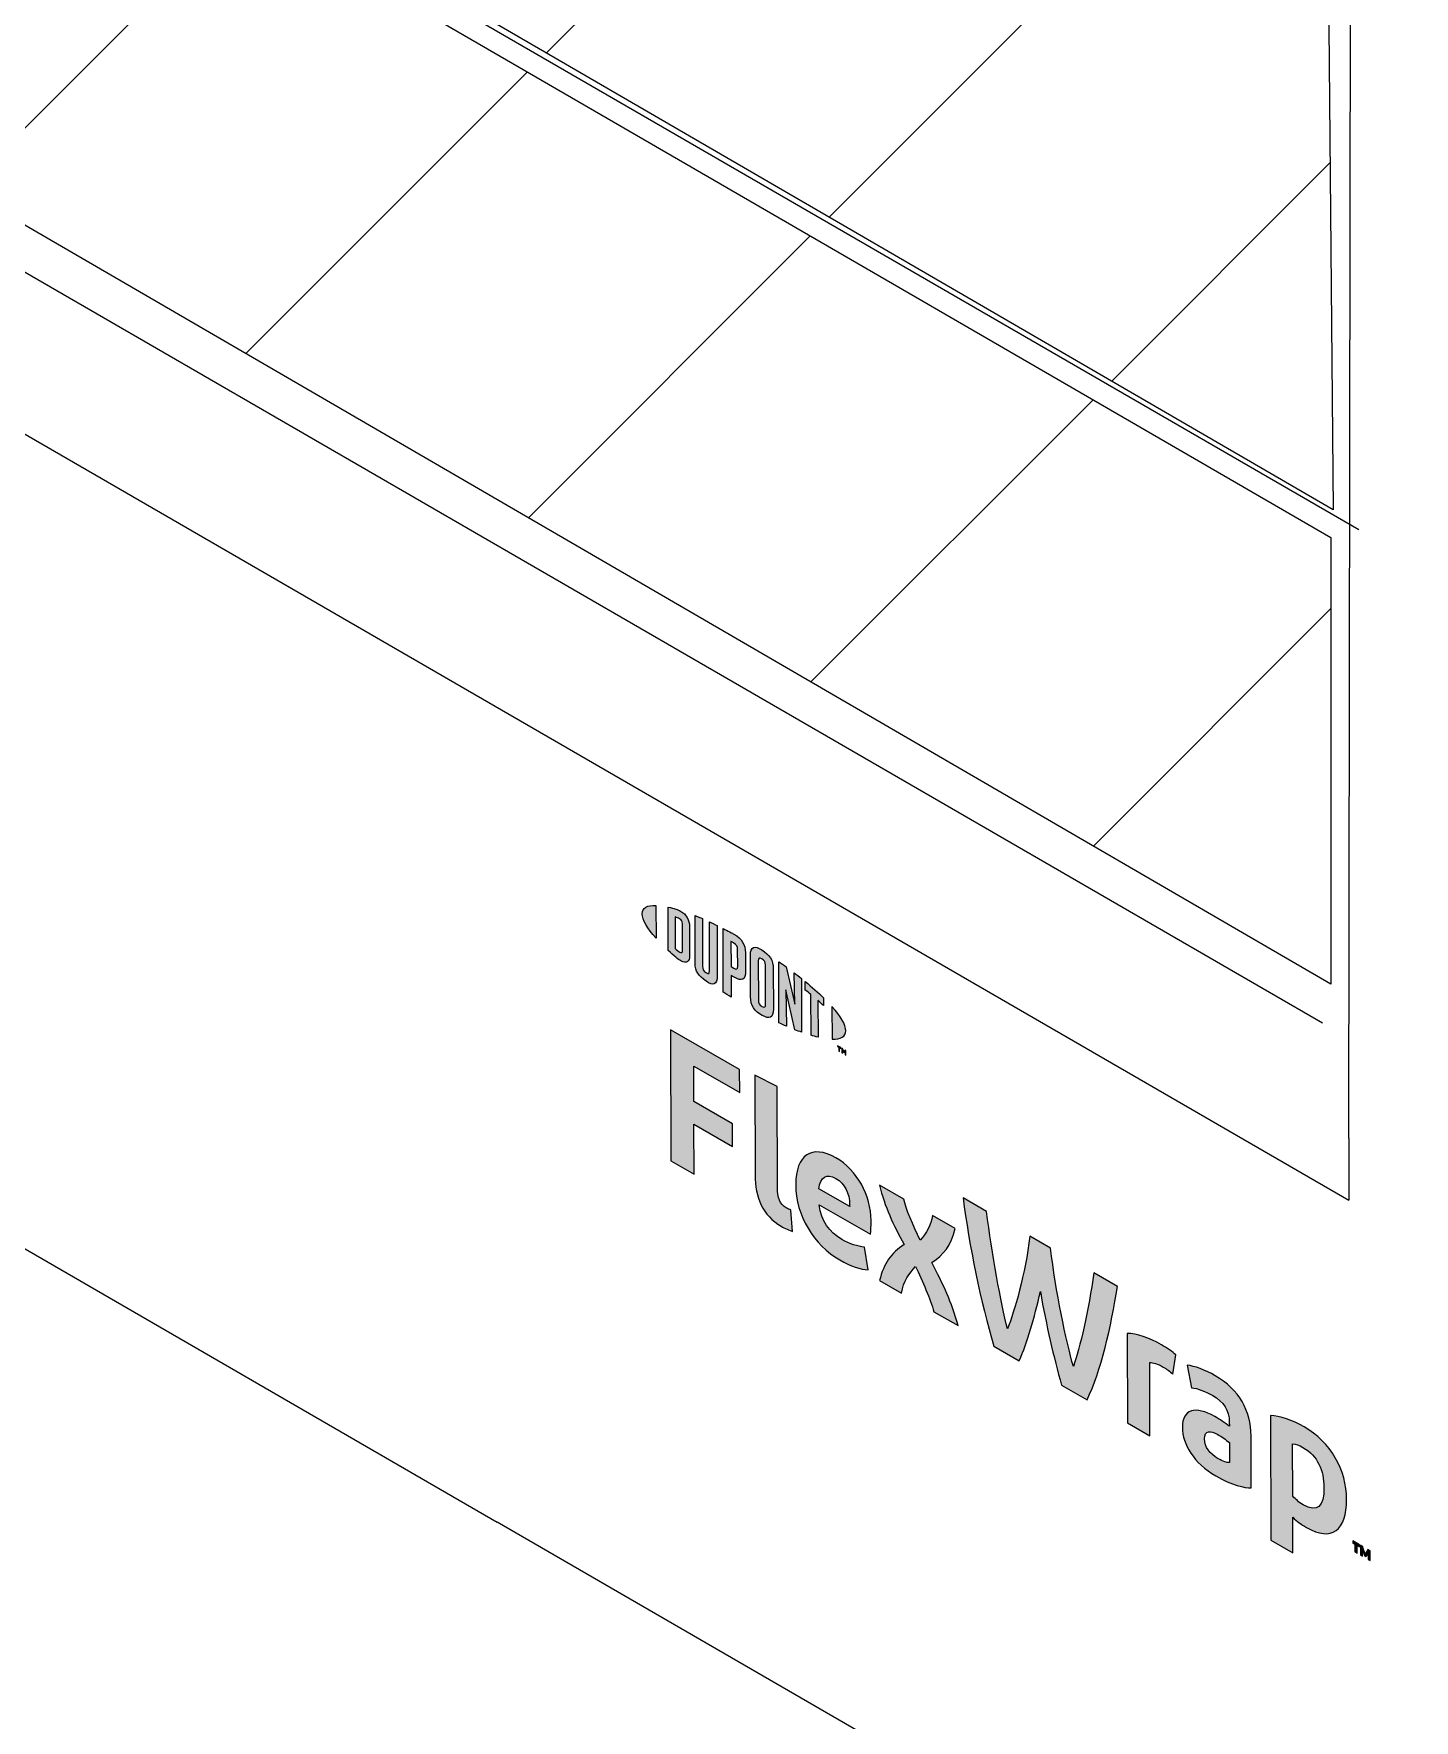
# Model space of a CAD drawing. Extents: x -1392 to 5791, y -3809 to 1722.
# Drawn here: x -784.1 to -740.4, y 1145.1 to 1198.5 of the extents above; entities that cross this region are included whole.
import ezdxf

# ---------------------------------------------------------------- set-up
doc = ezdxf.new("R2010")
doc.units = 0
doc.header["$MEASUREMENT"] = 0
for name, color, linetype, lineweight in [('G-ANNO-TTLB', 7, 'Continuous', 0), ('Layer 12', 7, 'Continuous', 0), ('TYVEK', 7, 'Continuous', 0)]:
    doc.layers.add(name, color=color, linetype=linetype, lineweight=lineweight)
pattern_1 = [(45, (0, 0), (-7.07107, 7.07107), [])]

# ---------------------------------------------------------------- blocks, each defined once
blk = doc.blocks.new('Block_431')
at = {"layer": 'TYVEK', "true_color": 0x003b71, "transparency": 33554687}
h = blk.add_hatch(color=156, dxfattribs=at)
h.dxf.hatch_style = 2
edge = h.paths.add_edge_path()
edge.add_spline(control_points=[(-763.935, 1162.815), (-763.935, 1162.815), (-763.945, 1166.956), (-763.945, 1166.956), (-763.945, 1166.956), (-761.759, 1165.701), (-761.759, 1165.701), (-761.759, 1165.701), (-761.758, 1164.98), (-761.758, 1164.98), (-761.758, 1164.98), (-763.209, 1165.813), (-763.209, 1165.813), (-763.209, 1165.813), (-763.207, 1164.689), (-763.207, 1164.689), (-763.207, 1164.689), (-761.986, 1163.988), (-761.986, 1163.988), (-761.986, 1163.988), (-761.984, 1163.267), (-761.984, 1163.267), (-761.984, 1163.267), (-763.205, 1163.968), (-763.205, 1163.968), (-763.205, 1163.968), (-763.201, 1162.394), (-763.201, 1162.394), (-763.201, 1162.394), (-763.935, 1162.815), (-763.935, 1162.815)], knot_values=[0, 0, 0, 0, 1, 1, 1, 2, 2, 2, 3, 3, 3, 4, 4, 4, 5, 5, 5, 6, 6, 6, 7, 7, 7, 8, 8, 8, 9, 9, 9, 10, 10, 10, 10], degree=3, periodic=0)
h = blk.add_hatch(color=156, dxfattribs=at)
h.dxf.hatch_style = 2
edge = h.paths.add_edge_path()
edge.add_spline(control_points=[(-760.562, 1161.972), (-760.561, 1161.652), (-760.489, 1161.439), (-760.284, 1161.322), (-760.232, 1161.292), (-760.181, 1161.269), (-760.135, 1161.254), (-760.135, 1161.254), (-760.082, 1160.58), (-760.082, 1160.58), (-760.179, 1160.612), (-760.338, 1160.68), (-760.441, 1160.739), (-761.031, 1161.077), (-761.268, 1161.656), (-761.27, 1162.366), (-761.27, 1162.366), (-761.277, 1165.525), (-761.277, 1165.525), (-761.277, 1165.525), (-760.57, 1165.166), (-760.57, 1165.166), (-760.57, 1165.166), (-760.562, 1161.972), (-760.562, 1161.972)], knot_values=[0, 0, 0, 0, 1, 1, 1, 2, 2, 2, 3, 3, 3, 4, 4, 4, 5, 5, 5, 6, 6, 6, 7, 7, 7, 8, 8, 8, 8], degree=3, periodic=0)
h = blk.add_hatch(color=156, dxfattribs=at)
h.dxf.hatch_style = 2
edge = h.paths.add_edge_path()
edge.add_spline(control_points=[(-759.25, 1161.922), (-759.25, 1161.922), (-758.275, 1161.362), (-758.275, 1161.362), (-758.275, 1161.362), (-758.276, 1161.433), (-758.276, 1161.433), (-758.276, 1161.764), (-758.431, 1162.095), (-758.713, 1162.257), (-759.011, 1162.428), (-759.205, 1162.297), (-759.25, 1161.922)], knot_values=[0, 0, 0, 0, 1, 1, 1, 2, 2, 2, 3, 3, 3, 4, 4, 4, 4], degree=3, periodic=0)
edge = h.paths.add_edge_path()
edge.add_spline(control_points=[(-757.692, 1159.361), (-757.917, 1159.372), (-758.25, 1159.481), (-758.589, 1159.675), (-759.415, 1160.15), (-759.981, 1161.077), (-759.983, 1162.059), (-759.985, 1162.999), (-759.469, 1163.341), (-758.715, 1162.908), (-758.043, 1162.522), (-757.6, 1161.719), (-757.598, 1160.926), (-757.598, 1160.748), (-757.608, 1160.601), (-757.618, 1160.488), (-757.618, 1160.488), (-759.239, 1161.419), (-759.239, 1161.419), (-759.171, 1160.907), (-758.929, 1160.556), (-758.519, 1160.32), (-758.267, 1160.176), (-758.026, 1160.103), (-757.806, 1160.082), (-757.806, 1160.082), (-757.692, 1159.361), (-757.692, 1159.361)], knot_values=[0, 0, 0, 0, 1, 1, 1, 2, 2, 2, 3, 3, 3, 4, 4, 4, 5, 5, 5, 6, 6, 6, 7, 7, 7, 8, 8, 8, 9, 9, 9, 9], degree=3, periodic=0)
h = blk.add_hatch(color=156, dxfattribs=at)
h.dxf.hatch_style = 2
edge = h.paths.add_edge_path()
edge.add_spline(control_points=[(-756.551, 1160.16), (-756.896, 1160.795), (-757.169, 1161.359), (-757.329, 1162.042), (-757.329, 1162.042), (-756.565, 1161.603), (-756.565, 1161.603), (-756.498, 1161.298), (-756.271, 1160.767), (-756.044, 1160.3), (-755.855, 1160.516), (-755.692, 1160.771), (-755.657, 1161.082), (-755.657, 1161.082), (-754.939, 1160.669), (-754.939, 1160.669), (-755.071, 1160.131), (-755.295, 1159.828), (-755.679, 1159.594), (-755.308, 1158.903), (-755.056, 1158.344), (-754.844, 1157.596), (-754.844, 1157.596), (-755.609, 1158.035), (-755.609, 1158.035), (-755.717, 1158.428), (-755.975, 1159.019), (-756.191, 1159.468), (-756.385, 1159.255), (-756.569, 1159.006), (-756.64, 1158.627), (-756.64, 1158.627), (-757.327, 1159.022), (-757.327, 1159.022), (-757.2, 1159.563), (-756.96, 1159.898), (-756.551, 1160.16)], knot_values=[0, 0, 0, 0, 1, 1, 1, 2, 2, 2, 3, 3, 3, 4, 4, 4, 5, 5, 5, 6, 6, 6, 7, 7, 7, 8, 8, 8, 9, 9, 9, 10, 10, 10, 11, 11, 11, 12, 12, 12, 12], degree=3, periodic=0)
h = blk.add_hatch(color=156, dxfattribs=at)
h.dxf.hatch_style = 2
edge = h.paths.add_edge_path()
edge.add_spline(control_points=[(-750.55, 1159.266), (-750.55, 1159.266), (-749.801, 1158.836), (-749.801, 1158.836), (-749.993, 1157.57), (-750.327, 1156.137), (-750.76, 1155.252), (-750.76, 1155.252), (-751.566, 1155.714), (-751.566, 1155.714), (-751.819, 1156.598), (-752.047, 1157.597), (-752.239, 1158.676), (-752.432, 1157.818), (-752.65, 1157.075), (-752.905, 1156.483), (-752.905, 1156.483), (-753.71, 1156.945), (-753.71, 1156.945), (-754.124, 1158.317), (-754.492, 1160.153), (-754.685, 1161.64), (-754.685, 1161.64), (-753.941, 1161.213), (-753.941, 1161.213), (-753.779, 1159.874), (-753.488, 1158.307), (-753.276, 1157.494), (-753.057, 1158.059), (-752.717, 1159.222), (-752.571, 1160.427), (-752.571, 1160.427), (-751.915, 1160.05), (-751.915, 1160.05), (-751.758, 1158.672), (-751.421, 1157.12), (-751.193, 1156.298), (-750.99, 1156.872), (-750.701, 1158.106), (-750.55, 1159.266)], knot_values=[0, 0, 0, 0, 1, 1, 1, 2, 2, 2, 3, 3, 3, 4, 4, 4, 5, 5, 5, 6, 6, 6, 7, 7, 7, 8, 8, 8, 9, 9, 9, 10, 10, 10, 11, 11, 11, 12, 12, 12, 13, 13, 13, 13], degree=3, periodic=0)
h = blk.add_hatch(color=156, dxfattribs=at)
h.dxf.hatch_style = 2
edge = h.paths.add_edge_path()
edge.add_spline(control_points=[(-748.408, 1156.991), (-748.223, 1156.885), (-748.049, 1156.761), (-747.946, 1156.673), (-747.946, 1156.673), (-748.047, 1156.063), (-748.047, 1156.063), (-748.135, 1156.149), (-748.242, 1156.222), (-748.35, 1156.284), (-748.54, 1156.393), (-748.668, 1156.425), (-748.776, 1156.428), (-748.776, 1156.428), (-748.77, 1154.109), (-748.77, 1154.109), (-748.77, 1154.109), (-749.478, 1154.516), (-749.478, 1154.516), (-749.478, 1154.516), (-749.485, 1157.349), (-749.485, 1157.349), (-749.208, 1157.35), (-748.777, 1157.203), (-748.408, 1156.991)], knot_values=[0, 0, 0, 0, 1, 1, 1, 2, 2, 2, 3, 3, 3, 4, 4, 4, 5, 5, 5, 6, 6, 6, 7, 7, 7, 8, 8, 8, 8], degree=3, periodic=0)
h = blk.add_hatch(color=156, dxfattribs=at)
h.dxf.hatch_style = 2
edge = h.paths.add_edge_path()
edge.add_spline(control_points=[(-746.252, 1153.261), (-746.252, 1153.261), (-746.254, 1153.893), (-746.254, 1153.893), (-746.372, 1153.991), (-746.495, 1154.079), (-746.618, 1154.15), (-746.854, 1154.285), (-747.039, 1154.285), (-747.038, 1154.007), (-747.037, 1153.758), (-746.883, 1153.54), (-746.611, 1153.384), (-746.457, 1153.295), (-746.329, 1153.257), (-746.252, 1153.261)], knot_values=[0, 0, 0, 0, 1, 1, 1, 2, 2, 2, 3, 3, 3, 4, 4, 4, 5, 5, 5, 5], degree=3, periodic=0)
edge = h.paths.add_edge_path()
edge.add_spline(control_points=[(-746.682, 1152.839), (-747.385, 1153.243), (-747.74, 1153.842), (-747.741, 1154.375), (-747.742, 1154.961), (-747.328, 1155.065), (-746.712, 1154.718), (-746.568, 1154.635), (-746.384, 1154.505), (-746.255, 1154.408), (-746.255, 1154.408), (-746.256, 1154.55), (-746.256, 1154.55), (-746.256, 1154.911), (-746.436, 1155.185), (-746.78, 1155.383), (-747.006, 1155.512), (-747.247, 1155.609), (-747.457, 1155.63), (-747.457, 1155.63), (-747.587, 1156.342), (-747.587, 1156.342), (-747.366, 1156.322), (-747.013, 1156.19), (-746.7, 1156.01), (-745.946, 1155.577), (-745.57, 1154.901), (-745.568, 1154.102), (-745.568, 1154.102), (-745.564, 1152.458), (-745.564, 1152.458), (-745.774, 1152.454), (-746.169, 1152.545), (-746.682, 1152.839)], knot_values=[0, 0, 0, 0, 1, 1, 1, 2, 2, 2, 3, 3, 3, 4, 4, 4, 5, 5, 5, 6, 6, 6, 7, 7, 7, 8, 8, 8, 9, 9, 9, 10, 10, 10, 11, 11, 11, 11], degree=3, periodic=0)
h = blk.add_hatch(color=156, dxfattribs=at)
h.dxf.hatch_style = 2
edge = h.paths.add_edge_path()
edge.add_spline(control_points=[(-743.918, 1151.926), (-743.467, 1151.667), (-743.257, 1151.866), (-743.259, 1152.475), (-743.26, 1153.007), (-743.456, 1153.474), (-743.923, 1153.742), (-744.051, 1153.816), (-744.143, 1153.839), (-744.251, 1153.854), (-744.251, 1153.854), (-744.247, 1152.198), (-744.247, 1152.198), (-744.149, 1152.094), (-744.067, 1152.012), (-743.918, 1151.926)], knot_values=[0, 0, 0, 0, 1, 1, 1, 2, 2, 2, 3, 3, 3, 4, 4, 4, 5, 5, 5, 5], degree=3, periodic=0)
edge = h.paths.add_edge_path()
edge.add_spline(control_points=[(-743.814, 1151.205), (-743.994, 1151.308), (-744.117, 1151.402), (-744.245, 1151.529), (-744.245, 1151.529), (-744.242, 1150.405), (-744.242, 1150.405), (-744.242, 1150.405), (-744.945, 1150.809), (-744.945, 1150.809), (-744.945, 1150.809), (-744.955, 1154.754), (-744.955, 1154.754), (-744.663, 1154.74), (-744.253, 1154.605), (-743.888, 1154.396), (-743.047, 1153.913), (-742.543, 1153.033), (-742.541, 1152.086), (-742.538, 1151.116), (-743.014, 1150.745), (-743.814, 1151.205)], knot_values=[0, 0, 0, 0, 1, 1, 1, 2, 2, 2, 3, 3, 3, 4, 4, 4, 5, 5, 5, 6, 6, 6, 7, 7, 7, 7], degree=3, periodic=0)
h = blk.add_hatch(color=156, dxfattribs=at)
h.dxf.hatch_style = 2
edge = h.paths.add_edge_path()
edge.add_spline(control_points=[(-742.032, 1150.6), (-742.006, 1150.512), (-741.981, 1150.446), (-741.95, 1150.375), (-741.92, 1150.411), (-741.899, 1150.451), (-741.874, 1150.509), (-741.874, 1150.509), (-741.8, 1150.466), (-741.8, 1150.466), (-741.8, 1150.466), (-741.799, 1150.16), (-741.799, 1150.16), (-741.799, 1150.16), (-741.863, 1150.197), (-741.863, 1150.197), (-741.863, 1150.197), (-741.864, 1150.338), (-741.864, 1150.338), (-741.864, 1150.338), (-741.861, 1150.384), (-741.861, 1150.384), (-741.881, 1150.35), (-741.906, 1150.316), (-741.927, 1150.29), (-741.927, 1150.29), (-741.976, 1150.318), (-741.976, 1150.318), (-741.999, 1150.37), (-742.023, 1150.434), (-742.045, 1150.493), (-742.045, 1150.493), (-742.042, 1150.44), (-742.042, 1150.44), (-742.042, 1150.44), (-742.041, 1150.299), (-742.041, 1150.299), (-742.041, 1150.299), (-742.106, 1150.336), (-742.106, 1150.336), (-742.106, 1150.336), (-742.106, 1150.642), (-742.106, 1150.642), (-742.106, 1150.642), (-742.032, 1150.6), (-742.032, 1150.6)], knot_values=[0, 0, 0, 0, 1, 1, 1, 2, 2, 2, 3, 3, 3, 4, 4, 4, 5, 5, 5, 6, 6, 6, 7, 7, 7, 8, 8, 8, 9, 9, 9, 10, 10, 10, 11, 11, 11, 12, 12, 12, 13, 13, 13, 14, 14, 14, 15, 15, 15, 15], degree=3, periodic=0)
edge = h.paths.add_edge_path()
edge.add_spline(control_points=[(-742.278, 1150.673), (-742.278, 1150.673), (-742.35, 1150.714), (-742.35, 1150.714), (-742.35, 1150.714), (-742.35, 1150.782), (-742.35, 1150.782), (-742.35, 1150.782), (-742.136, 1150.659), (-742.136, 1150.659), (-742.136, 1150.659), (-742.135, 1150.591), (-742.135, 1150.591), (-742.135, 1150.591), (-742.207, 1150.632), (-742.207, 1150.632), (-742.207, 1150.632), (-742.206, 1150.394), (-742.206, 1150.394), (-742.206, 1150.394), (-742.278, 1150.435), (-742.278, 1150.435), (-742.278, 1150.435), (-742.278, 1150.673), (-742.278, 1150.673)], knot_values=[0, 0, 0, 0, 1, 1, 1, 2, 2, 2, 3, 3, 3, 4, 4, 4, 5, 5, 5, 6, 6, 6, 7, 7, 7, 8, 8, 8, 8], degree=3, periodic=0)
at = {"layer": 'TYVEK'}
for points, knots in [([(-763.935, 1162.815), (-763.935, 1162.815), (-763.945, 1166.956), (-763.945, 1166.956), (-763.945, 1166.956), (-761.759, 1165.701), (-761.759, 1165.701), (-761.759, 1165.701), (-761.758, 1164.98), (-761.758, 1164.98), (-761.758, 1164.98), (-763.209, 1165.813), (-763.209, 1165.813), (-763.209, 1165.813), (-763.207, 1164.689), (-763.207, 1164.689), (-763.207, 1164.689), (-761.986, 1163.988), (-761.986, 1163.988), (-761.986, 1163.988), (-761.984, 1163.267), (-761.984, 1163.267), (-761.984, 1163.267), (-763.205, 1163.968), (-763.205, 1163.968), (-763.205, 1163.968), (-763.201, 1162.394), (-763.201, 1162.394), (-763.201, 1162.394), (-763.935, 1162.815), (-763.935, 1162.815)], [0, 0, 0, 0, 1, 1, 1, 2, 2, 2, 3, 3, 3, 4, 4, 4, 5, 5, 5, 6, 6, 6, 7, 7, 7, 8, 8, 8, 9, 9, 9, 10, 10, 10, 10]), ([(-760.562, 1161.972), (-760.561, 1161.652), (-760.489, 1161.439), (-760.284, 1161.322), (-760.232, 1161.292), (-760.181, 1161.269), (-760.135, 1161.254), (-760.135, 1161.254), (-760.082, 1160.58), (-760.082, 1160.58), (-760.179, 1160.612), (-760.338, 1160.68), (-760.441, 1160.739), (-761.031, 1161.077), (-761.268, 1161.656), (-761.27, 1162.366), (-761.27, 1162.366), (-761.277, 1165.525), (-761.277, 1165.525), (-761.277, 1165.525), (-760.57, 1165.166), (-760.57, 1165.166), (-760.57, 1165.166), (-760.562, 1161.972), (-760.562, 1161.972)], [0, 0, 0, 0, 1, 1, 1, 2, 2, 2, 3, 3, 3, 4, 4, 4, 5, 5, 5, 6, 6, 6, 7, 7, 7, 8, 8, 8, 8]), ([(-757.692, 1159.361), (-757.917, 1159.372), (-758.25, 1159.481), (-758.589, 1159.675), (-759.415, 1160.15), (-759.981, 1161.077), (-759.983, 1162.059), (-759.985, 1162.999), (-759.469, 1163.341), (-758.715, 1162.908), (-758.043, 1162.522), (-757.6, 1161.719), (-757.598, 1160.926), (-757.598, 1160.748), (-757.608, 1160.601), (-757.618, 1160.488), (-757.618, 1160.488), (-759.239, 1161.419), (-759.239, 1161.419), (-759.171, 1160.907), (-758.929, 1160.556), (-758.519, 1160.32), (-758.267, 1160.176), (-758.026, 1160.103), (-757.806, 1160.082), (-757.806, 1160.082), (-757.692, 1159.361), (-757.692, 1159.361)], [0, 0, 0, 0, 1, 1, 1, 2, 2, 2, 3, 3, 3, 4, 4, 4, 5, 5, 5, 6, 6, 6, 7, 7, 7, 8, 8, 8, 9, 9, 9, 9]), ([(-759.25, 1161.922), (-759.25, 1161.922), (-758.275, 1161.362), (-758.275, 1161.362), (-758.275, 1161.362), (-758.276, 1161.433), (-758.276, 1161.433), (-758.276, 1161.764), (-758.431, 1162.095), (-758.713, 1162.257), (-759.011, 1162.428), (-759.205, 1162.297), (-759.25, 1161.922)], [0, 0, 0, 0, 1, 1, 1, 2, 2, 2, 3, 3, 3, 4, 4, 4, 4]), ([(-756.551, 1160.16), (-756.896, 1160.795), (-757.169, 1161.359), (-757.329, 1162.042), (-757.329, 1162.042), (-756.565, 1161.603), (-756.565, 1161.603), (-756.498, 1161.298), (-756.271, 1160.767), (-756.044, 1160.3), (-755.855, 1160.516), (-755.692, 1160.771), (-755.657, 1161.082), (-755.657, 1161.082), (-754.939, 1160.669), (-754.939, 1160.669), (-755.071, 1160.131), (-755.295, 1159.828), (-755.679, 1159.594), (-755.308, 1158.903), (-755.056, 1158.344), (-754.844, 1157.596), (-754.844, 1157.596), (-755.609, 1158.035), (-755.609, 1158.035), (-755.717, 1158.428), (-755.975, 1159.019), (-756.191, 1159.468), (-756.385, 1159.255), (-756.569, 1159.006), (-756.64, 1158.627), (-756.64, 1158.627), (-757.327, 1159.022), (-757.327, 1159.022), (-757.2, 1159.563), (-756.96, 1159.898), (-756.551, 1160.16)], [0, 0, 0, 0, 1, 1, 1, 2, 2, 2, 3, 3, 3, 4, 4, 4, 5, 5, 5, 6, 6, 6, 7, 7, 7, 8, 8, 8, 9, 9, 9, 10, 10, 10, 11, 11, 11, 12, 12, 12, 12]), ([(-750.55, 1159.266), (-750.55, 1159.266), (-749.801, 1158.836), (-749.801, 1158.836), (-749.993, 1157.57), (-750.327, 1156.137), (-750.76, 1155.252), (-750.76, 1155.252), (-751.566, 1155.714), (-751.566, 1155.714), (-751.819, 1156.598), (-752.047, 1157.597), (-752.239, 1158.676), (-752.432, 1157.818), (-752.65, 1157.075), (-752.905, 1156.483), (-752.905, 1156.483), (-753.71, 1156.945), (-753.71, 1156.945), (-754.124, 1158.317), (-754.492, 1160.153), (-754.685, 1161.64), (-754.685, 1161.64), (-753.941, 1161.213), (-753.941, 1161.213), (-753.779, 1159.874), (-753.488, 1158.307), (-753.276, 1157.494), (-753.057, 1158.059), (-752.717, 1159.222), (-752.571, 1160.427), (-752.571, 1160.427), (-751.915, 1160.05), (-751.915, 1160.05), (-751.758, 1158.672), (-751.421, 1157.12), (-751.193, 1156.298), (-750.99, 1156.872), (-750.701, 1158.106), (-750.55, 1159.266)], [0, 0, 0, 0, 1, 1, 1, 2, 2, 2, 3, 3, 3, 4, 4, 4, 5, 5, 5, 6, 6, 6, 7, 7, 7, 8, 8, 8, 9, 9, 9, 10, 10, 10, 11, 11, 11, 12, 12, 12, 13, 13, 13, 13]), ([(-748.408, 1156.991), (-748.223, 1156.885), (-748.049, 1156.761), (-747.946, 1156.673), (-747.946, 1156.673), (-748.047, 1156.063), (-748.047, 1156.063), (-748.135, 1156.149), (-748.242, 1156.222), (-748.35, 1156.284), (-748.54, 1156.393), (-748.668, 1156.425), (-748.776, 1156.428), (-748.776, 1156.428), (-748.77, 1154.109), (-748.77, 1154.109), (-748.77, 1154.109), (-749.478, 1154.516), (-749.478, 1154.516), (-749.478, 1154.516), (-749.485, 1157.349), (-749.485, 1157.349), (-749.208, 1157.35), (-748.777, 1157.203), (-748.408, 1156.991)], [0, 0, 0, 0, 1, 1, 1, 2, 2, 2, 3, 3, 3, 4, 4, 4, 5, 5, 5, 6, 6, 6, 7, 7, 7, 8, 8, 8, 8]), ([(-746.682, 1152.839), (-747.385, 1153.243), (-747.74, 1153.842), (-747.741, 1154.375), (-747.742, 1154.961), (-747.328, 1155.065), (-746.712, 1154.718), (-746.568, 1154.635), (-746.384, 1154.505), (-746.255, 1154.408), (-746.255, 1154.408), (-746.256, 1154.55), (-746.256, 1154.55), (-746.256, 1154.911), (-746.436, 1155.185), (-746.78, 1155.383), (-747.006, 1155.512), (-747.247, 1155.609), (-747.457, 1155.63), (-747.457, 1155.63), (-747.587, 1156.342), (-747.587, 1156.342), (-747.366, 1156.322), (-747.013, 1156.19), (-746.7, 1156.01), (-745.946, 1155.577), (-745.57, 1154.901), (-745.568, 1154.102), (-745.568, 1154.102), (-745.564, 1152.458), (-745.564, 1152.458), (-745.774, 1152.454), (-746.169, 1152.545), (-746.682, 1152.839)], [0, 0, 0, 0, 1, 1, 1, 2, 2, 2, 3, 3, 3, 4, 4, 4, 5, 5, 5, 6, 6, 6, 7, 7, 7, 8, 8, 8, 9, 9, 9, 10, 10, 10, 11, 11, 11, 11]), ([(-746.252, 1153.261), (-746.252, 1153.261), (-746.254, 1153.893), (-746.254, 1153.893), (-746.372, 1153.991), (-746.495, 1154.079), (-746.618, 1154.15), (-746.854, 1154.285), (-747.039, 1154.285), (-747.038, 1154.007), (-747.037, 1153.758), (-746.883, 1153.54), (-746.611, 1153.384), (-746.457, 1153.295), (-746.329, 1153.257), (-746.252, 1153.261)], [0, 0, 0, 0, 1, 1, 1, 2, 2, 2, 3, 3, 3, 4, 4, 4, 5, 5, 5, 5]), ([(-743.814, 1151.205), (-743.994, 1151.308), (-744.117, 1151.402), (-744.245, 1151.529), (-744.245, 1151.529), (-744.242, 1150.405), (-744.242, 1150.405), (-744.242, 1150.405), (-744.945, 1150.809), (-744.945, 1150.809), (-744.945, 1150.809), (-744.955, 1154.754), (-744.955, 1154.754), (-744.663, 1154.74), (-744.253, 1154.605), (-743.888, 1154.396), (-743.047, 1153.913), (-742.543, 1153.033), (-742.541, 1152.086), (-742.538, 1151.116), (-743.014, 1150.745), (-743.814, 1151.205)], [0, 0, 0, 0, 1, 1, 1, 2, 2, 2, 3, 3, 3, 4, 4, 4, 5, 5, 5, 6, 6, 6, 7, 7, 7, 7]), ([(-743.918, 1151.926), (-743.467, 1151.667), (-743.257, 1151.866), (-743.259, 1152.475), (-743.26, 1153.007), (-743.456, 1153.474), (-743.923, 1153.742), (-744.051, 1153.816), (-744.143, 1153.839), (-744.251, 1153.854), (-744.251, 1153.854), (-744.247, 1152.198), (-744.247, 1152.198), (-744.149, 1152.094), (-744.067, 1152.012), (-743.918, 1151.926)], [0, 0, 0, 0, 1, 1, 1, 2, 2, 2, 3, 3, 3, 4, 4, 4, 5, 5, 5, 5]), ([(-742.278, 1150.673), (-742.278, 1150.673), (-742.35, 1150.714), (-742.35, 1150.714), (-742.35, 1150.714), (-742.35, 1150.782), (-742.35, 1150.782), (-742.35, 1150.782), (-742.136, 1150.659), (-742.136, 1150.659), (-742.136, 1150.659), (-742.135, 1150.591), (-742.135, 1150.591), (-742.135, 1150.591), (-742.207, 1150.632), (-742.207, 1150.632), (-742.207, 1150.632), (-742.206, 1150.394), (-742.206, 1150.394), (-742.206, 1150.394), (-742.278, 1150.435), (-742.278, 1150.435), (-742.278, 1150.435), (-742.278, 1150.673), (-742.278, 1150.673)], [0, 0, 0, 0, 1, 1, 1, 2, 2, 2, 3, 3, 3, 4, 4, 4, 5, 5, 5, 6, 6, 6, 7, 7, 7, 8, 8, 8, 8]), ([(-742.032, 1150.6), (-742.006, 1150.512), (-741.981, 1150.446), (-741.95, 1150.375), (-741.92, 1150.411), (-741.899, 1150.451), (-741.874, 1150.509), (-741.874, 1150.509), (-741.8, 1150.466), (-741.8, 1150.466), (-741.8, 1150.466), (-741.799, 1150.16), (-741.799, 1150.16), (-741.799, 1150.16), (-741.863, 1150.197), (-741.863, 1150.197), (-741.863, 1150.197), (-741.864, 1150.338), (-741.864, 1150.338), (-741.864, 1150.338), (-741.861, 1150.384), (-741.861, 1150.384), (-741.881, 1150.35), (-741.906, 1150.316), (-741.927, 1150.29), (-741.927, 1150.29), (-741.976, 1150.318), (-741.976, 1150.318), (-741.999, 1150.37), (-742.023, 1150.434), (-742.045, 1150.493), (-742.045, 1150.493), (-742.042, 1150.44), (-742.042, 1150.44), (-742.042, 1150.44), (-742.041, 1150.299), (-742.041, 1150.299), (-742.041, 1150.299), (-742.106, 1150.336), (-742.106, 1150.336), (-742.106, 1150.336), (-742.106, 1150.642), (-742.106, 1150.642), (-742.106, 1150.642), (-742.032, 1150.6), (-742.032, 1150.6)], [0, 0, 0, 0, 1, 1, 1, 2, 2, 2, 3, 3, 3, 4, 4, 4, 5, 5, 5, 6, 6, 6, 7, 7, 7, 8, 8, 8, 9, 9, 9, 10, 10, 10, 11, 11, 11, 12, 12, 12, 13, 13, 13, 14, 14, 14, 15, 15, 15, 15])]:
    blk.add_open_spline(points, degree=3, knots=knots, dxfattribs=at)
blk = doc.blocks.new('Block_432')
at = {"layer": 'TYVEK', "true_color": 0x003b71, "transparency": 33554687}
h = blk.add_hatch(color=156, dxfattribs=at)
h.dxf.hatch_style = 2
edge = h.paths.add_edge_path()
edge.add_spline(control_points=[(-764.847, 1170.635), (-764.847, 1170.444), (-764.686, 1170.174), (-764.406, 1169.86), (-764.406, 1169.86), (-764.408, 1170.9), (-764.408, 1170.9), (-764.688, 1170.908), (-764.848, 1170.823), (-764.847, 1170.635)], knot_values=[0, 0, 0, 0, 1, 1, 1, 2, 2, 2, 3, 3, 3, 3], degree=3, periodic=0)
h = blk.add_hatch(color=156, dxfattribs=at)
h.dxf.hatch_style = 2
edge = h.paths.add_edge_path()
edge.add_spline(control_points=[(-763.566, 1169.475), (-763.566, 1169.395), (-763.607, 1169.392), (-763.657, 1169.421), (-763.696, 1169.443), (-763.755, 1169.493), (-763.804, 1169.537), (-763.804, 1169.537), (-763.806, 1170.531), (-763.806, 1170.531), (-763.758, 1170.517), (-763.698, 1170.499), (-763.659, 1170.477), (-763.61, 1170.449), (-763.568, 1170.398), (-763.568, 1170.319), (-763.568, 1170.319), (-763.566, 1169.475), (-763.566, 1169.475)], knot_values=[0, 0, 0, 0, 1, 1, 1, 2, 2, 2, 3, 3, 3, 4, 4, 4, 5, 5, 5, 6, 6, 6, 6], degree=3, periodic=0)
edge = h.paths.add_edge_path()
edge.add_spline(control_points=[(-763.628, 1170.718), (-763.706, 1170.763), (-763.818, 1170.801), (-764.022, 1170.846), (-764.022, 1170.846), (-764.019, 1169.468), (-764.019, 1169.468), (-763.839, 1169.302), (-763.702, 1169.187), (-763.624, 1169.142), (-763.444, 1169.039), (-763.343, 1169.108), (-763.343, 1169.311), (-763.343, 1169.311), (-763.345, 1170.226), (-763.345, 1170.226), (-763.346, 1170.43), (-763.447, 1170.615), (-763.628, 1170.718)], knot_values=[0, 0, 0, 0, 1, 1, 1, 2, 2, 2, 3, 3, 3, 4, 4, 4, 5, 5, 5, 6, 6, 6, 6], degree=3, periodic=0)
h = blk.add_hatch(color=156, dxfattribs=at)
h.dxf.hatch_style = 2
edge = h.paths.add_edge_path()
edge.add_spline(control_points=[(-762.715, 1168.825), (-762.715, 1168.745), (-762.739, 1168.708), (-762.825, 1168.77), (-762.91, 1168.831), (-762.933, 1168.885), (-762.933, 1168.979), (-762.933, 1168.979), (-762.937, 1170.479), (-762.937, 1170.479), (-762.993, 1170.504), (-763.118, 1170.556), (-763.172, 1170.578), (-763.172, 1170.578), (-763.169, 1169.062), (-763.169, 1169.062), (-763.168, 1168.819), (-763.066, 1168.667), (-762.824, 1168.496), (-762.604, 1168.34), (-762.469, 1168.391), (-762.469, 1168.66), (-762.469, 1168.66), (-762.473, 1170.262), (-762.473, 1170.262), (-762.519, 1170.286), (-762.67, 1170.358), (-762.719, 1170.38), (-762.719, 1170.38), (-762.715, 1168.825), (-762.715, 1168.825)], knot_values=[0, 0, 0, 0, 1, 1, 1, 2, 2, 2, 3, 3, 3, 4, 4, 4, 5, 5, 5, 6, 6, 6, 7, 7, 7, 8, 8, 8, 9, 9, 9, 10, 10, 10, 10], degree=3, periodic=0)
h = blk.add_hatch(color=156, dxfattribs=at)
h.dxf.hatch_style = 2
edge = h.paths.add_edge_path()
edge.add_spline(control_points=[(-761.821, 1168.969), (-761.82, 1168.882), (-761.847, 1168.854), (-761.947, 1168.911), (-761.947, 1168.911), (-762.033, 1168.96), (-762.033, 1168.96), (-762.033, 1168.96), (-762.035, 1169.756), (-762.035, 1169.756), (-761.996, 1169.737), (-761.976, 1169.725), (-761.953, 1169.712), (-761.845, 1169.65), (-761.822, 1169.59), (-761.822, 1169.501), (-761.822, 1169.501), (-761.821, 1168.969), (-761.821, 1168.969)], knot_values=[0, 0, 0, 0, 1, 1, 1, 2, 2, 2, 3, 3, 3, 4, 4, 4, 5, 5, 5, 6, 6, 6, 6], degree=3, periodic=0)
edge = h.paths.add_edge_path()
edge.add_spline(control_points=[(-761.939, 1169.986), (-761.982, 1170.01), (-762.138, 1170.094), (-762.281, 1170.166), (-762.281, 1170.166), (-762.276, 1168.148), (-762.276, 1168.148), (-762.228, 1168.117), (-762.1, 1168.036), (-762.03, 1167.994), (-762.03, 1167.994), (-762.032, 1168.679), (-762.032, 1168.679), (-762.032, 1168.679), (-761.936, 1168.624), (-761.936, 1168.624), (-761.678, 1168.477), (-761.571, 1168.549), (-761.572, 1168.805), (-761.572, 1168.805), (-761.574, 1169.4), (-761.574, 1169.4), (-761.574, 1169.651), (-761.695, 1169.845), (-761.939, 1169.986)], knot_values=[0, 0, 0, 0, 1, 1, 1, 2, 2, 2, 3, 3, 3, 4, 4, 4, 5, 5, 5, 6, 6, 6, 7, 7, 7, 8, 8, 8, 8], degree=3, periodic=0)
h = blk.add_hatch(color=156, dxfattribs=at)
h.dxf.hatch_style = 2
edge = h.paths.add_edge_path()
edge.add_spline(control_points=[(-760.94, 1167.76), (-760.94, 1167.68), (-760.963, 1167.652), (-761.05, 1167.699), (-761.14, 1167.748), (-761.164, 1167.806), (-761.165, 1167.889), (-761.165, 1167.889), (-761.168, 1169.147), (-761.168, 1169.147), (-761.168, 1169.23), (-761.144, 1169.261), (-761.054, 1169.207), (-760.967, 1169.154), (-760.944, 1169.098), (-760.944, 1169.018), (-760.944, 1169.018), (-760.94, 1167.76), (-760.94, 1167.76)], knot_values=[0, 0, 0, 0, 1, 1, 1, 2, 2, 2, 3, 3, 3, 4, 4, 4, 5, 5, 5, 6, 6, 6, 6], degree=3, periodic=0)
edge = h.paths.add_edge_path()
edge.add_spline(control_points=[(-761.055, 1169.489), (-761.283, 1169.633), (-761.418, 1169.594), (-761.417, 1169.329), (-761.417, 1169.329), (-761.414, 1168.008), (-761.414, 1168.008), (-761.413, 1167.728), (-761.29, 1167.542), (-761.05, 1167.416), (-760.814, 1167.292), (-760.691, 1167.325), (-760.692, 1167.623), (-760.692, 1167.623), (-760.695, 1168.884), (-760.695, 1168.884), (-760.696, 1169.168), (-760.807, 1169.333), (-761.055, 1169.489)], knot_values=[0, 0, 0, 0, 1, 1, 1, 2, 2, 2, 3, 3, 3, 4, 4, 4, 5, 5, 5, 6, 6, 6, 6], degree=3, periodic=0)
h = blk.add_hatch(color=156, dxfattribs=at)
h.dxf.hatch_style = 2
edge = h.paths.add_edge_path()
edge.add_spline(control_points=[(-760.011, 1167.767), (-760.011, 1167.767), (-760.286, 1168.95), (-760.286, 1168.95), (-760.36, 1169.004), (-760.45, 1169.067), (-760.519, 1169.114), (-760.519, 1169.114), (-760.514, 1167.177), (-760.514, 1167.177), (-760.466, 1167.154), (-760.342, 1167.099), (-760.278, 1167.072), (-760.278, 1167.072), (-760.3, 1168.225), (-760.3, 1168.225), (-760.3, 1168.225), (-760.009, 1166.962), (-760.009, 1166.962), (-759.947, 1166.938), (-759.858, 1166.905), (-759.799, 1166.884), (-759.799, 1166.884), (-759.803, 1168.586), (-759.803, 1168.586), (-759.865, 1168.635), (-759.976, 1168.721), (-760.03, 1168.761), (-760.03, 1168.761), (-760.011, 1167.767), (-760.011, 1167.767)], knot_values=[0, 0, 0, 0, 1, 1, 1, 2, 2, 2, 3, 3, 3, 4, 4, 4, 5, 5, 5, 6, 6, 6, 7, 7, 7, 8, 8, 8, 9, 9, 9, 10, 10, 10, 10], degree=3, periodic=0)
h = blk.add_hatch(color=156, dxfattribs=at)
h.dxf.hatch_style = 2
edge = h.paths.add_edge_path()
edge.add_spline(control_points=[(-759.681, 1168.218), (-759.62, 1168.171), (-759.56, 1168.122), (-759.501, 1168.074), (-759.501, 1168.074), (-759.498, 1166.786), (-759.498, 1166.786), (-759.445, 1166.77), (-759.345, 1166.742), (-759.278, 1166.727), (-759.278, 1166.727), (-759.281, 1167.887), (-759.281, 1167.887), (-759.217, 1167.831), (-759.157, 1167.777), (-759.102, 1167.727), (-759.102, 1167.727), (-759.102, 1167.976), (-759.102, 1167.976), (-759.276, 1168.145), (-759.463, 1168.31), (-759.681, 1168.487), (-759.681, 1168.487), (-759.681, 1168.218), (-759.681, 1168.218)], knot_values=[0, 0, 0, 0, 1, 1, 1, 2, 2, 2, 3, 3, 3, 4, 4, 4, 5, 5, 5, 6, 6, 6, 7, 7, 7, 8, 8, 8, 8], degree=3, periodic=0)
h = blk.add_hatch(color=156, dxfattribs=at)
h.dxf.hatch_style = 2
edge = h.paths.add_edge_path()
edge.add_spline(control_points=[(-758.396, 1166.931), (-758.396, 1166.74), (-758.556, 1166.654), (-758.835, 1166.662), (-758.835, 1166.662), (-758.838, 1167.702), (-758.838, 1167.702), (-758.558, 1167.389), (-758.397, 1167.12), (-758.396, 1166.931)], knot_values=[0, 0, 0, 0, 1, 1, 1, 2, 2, 2, 3, 3, 3, 3], degree=3, periodic=0)
h = blk.add_hatch(color=156, dxfattribs=at)
h.dxf.hatch_style = 2
edge = h.paths.add_edge_path()
edge.add_spline(control_points=[(-758.525, 1166.38), (-758.525, 1166.38), (-758.499, 1166.365), (-758.499, 1166.365), (-758.499, 1166.365), (-758.459, 1166.271), (-758.459, 1166.271), (-758.459, 1166.271), (-758.42, 1166.32), (-758.42, 1166.32), (-758.42, 1166.32), (-758.395, 1166.305), (-758.395, 1166.305), (-758.395, 1166.305), (-758.394, 1166.155), (-758.394, 1166.155), (-758.394, 1166.155), (-758.418, 1166.169), (-758.418, 1166.169), (-758.418, 1166.169), (-758.419, 1166.276), (-758.419, 1166.276), (-758.419, 1166.276), (-758.458, 1166.227), (-758.458, 1166.227), (-758.458, 1166.227), (-758.461, 1166.228), (-758.461, 1166.228), (-758.461, 1166.228), (-758.501, 1166.323), (-758.501, 1166.323), (-758.501, 1166.323), (-758.501, 1166.216), (-758.501, 1166.216), (-758.501, 1166.216), (-758.525, 1166.23), (-758.525, 1166.23), (-758.525, 1166.23), (-758.525, 1166.38), (-758.525, 1166.38)], knot_values=[0, 0, 0, 0, 1, 1, 1, 2, 2, 2, 3, 3, 3, 4, 4, 4, 5, 5, 5, 6, 6, 6, 7, 7, 7, 8, 8, 8, 9, 9, 9, 10, 10, 10, 11, 11, 11, 12, 12, 12, 13, 13, 13, 13], degree=3, periodic=0)
edge = h.paths.add_edge_path()
edge.add_spline(control_points=[(-758.618, 1166.407), (-758.618, 1166.407), (-758.658, 1166.43), (-758.658, 1166.43), (-758.658, 1166.43), (-758.658, 1166.456), (-758.658, 1166.456), (-758.658, 1166.456), (-758.553, 1166.396), (-758.553, 1166.396), (-758.553, 1166.396), (-758.553, 1166.37), (-758.553, 1166.37), (-758.553, 1166.37), (-758.593, 1166.393), (-758.593, 1166.393), (-758.593, 1166.393), (-758.593, 1166.269), (-758.593, 1166.269), (-758.593, 1166.269), (-758.618, 1166.284), (-758.618, 1166.284), (-758.618, 1166.284), (-758.618, 1166.407), (-758.618, 1166.407)], knot_values=[0, 0, 0, 0, 1, 1, 1, 2, 2, 2, 3, 3, 3, 4, 4, 4, 5, 5, 5, 6, 6, 6, 7, 7, 7, 8, 8, 8, 8], degree=3, periodic=0)
at = {"layer": 'TYVEK'}
for points, knots in [([(-764.847, 1170.635), (-764.847, 1170.444), (-764.686, 1170.174), (-764.406, 1169.86), (-764.406, 1169.86), (-764.408, 1170.9), (-764.408, 1170.9), (-764.688, 1170.908), (-764.848, 1170.823), (-764.847, 1170.635)], [0, 0, 0, 0, 1, 1, 1, 2, 2, 2, 3, 3, 3, 3]), ([(-763.628, 1170.718), (-763.706, 1170.763), (-763.818, 1170.801), (-764.022, 1170.846), (-764.022, 1170.846), (-764.019, 1169.468), (-764.019, 1169.468), (-763.839, 1169.302), (-763.702, 1169.187), (-763.624, 1169.142), (-763.444, 1169.039), (-763.343, 1169.108), (-763.343, 1169.311), (-763.343, 1169.311), (-763.345, 1170.226), (-763.345, 1170.226), (-763.346, 1170.43), (-763.447, 1170.615), (-763.628, 1170.718)], [0, 0, 0, 0, 1, 1, 1, 2, 2, 2, 3, 3, 3, 4, 4, 4, 5, 5, 5, 6, 6, 6, 6]), ([(-763.566, 1169.475), (-763.566, 1169.395), (-763.607, 1169.392), (-763.657, 1169.421), (-763.696, 1169.443), (-763.755, 1169.493), (-763.804, 1169.537), (-763.804, 1169.537), (-763.806, 1170.531), (-763.806, 1170.531), (-763.758, 1170.517), (-763.698, 1170.499), (-763.659, 1170.477), (-763.61, 1170.449), (-763.568, 1170.398), (-763.568, 1170.319), (-763.568, 1170.319), (-763.566, 1169.475), (-763.566, 1169.475)], [0, 0, 0, 0, 1, 1, 1, 2, 2, 2, 3, 3, 3, 4, 4, 4, 5, 5, 5, 6, 6, 6, 6]), ([(-762.715, 1168.825), (-762.715, 1168.745), (-762.739, 1168.708), (-762.825, 1168.77), (-762.91, 1168.831), (-762.933, 1168.885), (-762.933, 1168.979), (-762.933, 1168.979), (-762.937, 1170.479), (-762.937, 1170.479), (-762.993, 1170.504), (-763.118, 1170.556), (-763.172, 1170.578), (-763.172, 1170.578), (-763.169, 1169.062), (-763.169, 1169.062), (-763.168, 1168.819), (-763.066, 1168.667), (-762.824, 1168.496), (-762.604, 1168.34), (-762.469, 1168.391), (-762.469, 1168.66), (-762.469, 1168.66), (-762.473, 1170.262), (-762.473, 1170.262), (-762.519, 1170.286), (-762.67, 1170.358), (-762.719, 1170.38), (-762.719, 1170.38), (-762.715, 1168.825), (-762.715, 1168.825)], [0, 0, 0, 0, 1, 1, 1, 2, 2, 2, 3, 3, 3, 4, 4, 4, 5, 5, 5, 6, 6, 6, 7, 7, 7, 8, 8, 8, 9, 9, 9, 10, 10, 10, 10]), ([(-761.939, 1169.986), (-761.982, 1170.01), (-762.138, 1170.094), (-762.281, 1170.166), (-762.281, 1170.166), (-762.276, 1168.148), (-762.276, 1168.148), (-762.228, 1168.117), (-762.1, 1168.036), (-762.03, 1167.994), (-762.03, 1167.994), (-762.032, 1168.679), (-762.032, 1168.679), (-762.032, 1168.679), (-761.936, 1168.624), (-761.936, 1168.624), (-761.678, 1168.477), (-761.571, 1168.549), (-761.572, 1168.805), (-761.572, 1168.805), (-761.574, 1169.4), (-761.574, 1169.4), (-761.574, 1169.651), (-761.695, 1169.845), (-761.939, 1169.986)], [0, 0, 0, 0, 1, 1, 1, 2, 2, 2, 3, 3, 3, 4, 4, 4, 5, 5, 5, 6, 6, 6, 7, 7, 7, 8, 8, 8, 8]), ([(-761.821, 1168.969), (-761.82, 1168.882), (-761.847, 1168.854), (-761.947, 1168.911), (-761.947, 1168.911), (-762.033, 1168.96), (-762.033, 1168.96), (-762.033, 1168.96), (-762.035, 1169.756), (-762.035, 1169.756), (-761.996, 1169.737), (-761.976, 1169.725), (-761.953, 1169.712), (-761.845, 1169.65), (-761.822, 1169.59), (-761.822, 1169.501), (-761.822, 1169.501), (-761.821, 1168.969), (-761.821, 1168.969)], [0, 0, 0, 0, 1, 1, 1, 2, 2, 2, 3, 3, 3, 4, 4, 4, 5, 5, 5, 6, 6, 6, 6]), ([(-761.055, 1169.489), (-761.283, 1169.633), (-761.418, 1169.594), (-761.417, 1169.329), (-761.417, 1169.329), (-761.414, 1168.008), (-761.414, 1168.008), (-761.413, 1167.728), (-761.29, 1167.542), (-761.05, 1167.416), (-760.814, 1167.292), (-760.691, 1167.325), (-760.692, 1167.623), (-760.692, 1167.623), (-760.695, 1168.884), (-760.695, 1168.884), (-760.696, 1169.168), (-760.807, 1169.333), (-761.055, 1169.489)], [0, 0, 0, 0, 1, 1, 1, 2, 2, 2, 3, 3, 3, 4, 4, 4, 5, 5, 5, 6, 6, 6, 6]), ([(-760.94, 1167.76), (-760.94, 1167.68), (-760.963, 1167.652), (-761.05, 1167.699), (-761.14, 1167.748), (-761.164, 1167.806), (-761.165, 1167.889), (-761.165, 1167.889), (-761.168, 1169.147), (-761.168, 1169.147), (-761.168, 1169.23), (-761.144, 1169.261), (-761.054, 1169.207), (-760.967, 1169.154), (-760.944, 1169.098), (-760.944, 1169.018), (-760.944, 1169.018), (-760.94, 1167.76), (-760.94, 1167.76)], [0, 0, 0, 0, 1, 1, 1, 2, 2, 2, 3, 3, 3, 4, 4, 4, 5, 5, 5, 6, 6, 6, 6]), ([(-760.011, 1167.767), (-760.011, 1167.767), (-760.286, 1168.95), (-760.286, 1168.95), (-760.36, 1169.004), (-760.45, 1169.067), (-760.519, 1169.114), (-760.519, 1169.114), (-760.514, 1167.177), (-760.514, 1167.177), (-760.466, 1167.154), (-760.342, 1167.099), (-760.278, 1167.072), (-760.278, 1167.072), (-760.3, 1168.225), (-760.3, 1168.225), (-760.3, 1168.225), (-760.009, 1166.962), (-760.009, 1166.962), (-759.947, 1166.938), (-759.858, 1166.905), (-759.799, 1166.884), (-759.799, 1166.884), (-759.803, 1168.586), (-759.803, 1168.586), (-759.865, 1168.635), (-759.976, 1168.721), (-760.03, 1168.761), (-760.03, 1168.761), (-760.011, 1167.767), (-760.011, 1167.767)], [0, 0, 0, 0, 1, 1, 1, 2, 2, 2, 3, 3, 3, 4, 4, 4, 5, 5, 5, 6, 6, 6, 7, 7, 7, 8, 8, 8, 9, 9, 9, 10, 10, 10, 10]), ([(-759.681, 1168.218), (-759.62, 1168.171), (-759.56, 1168.122), (-759.501, 1168.074), (-759.501, 1168.074), (-759.498, 1166.786), (-759.498, 1166.786), (-759.445, 1166.77), (-759.345, 1166.742), (-759.278, 1166.727), (-759.278, 1166.727), (-759.281, 1167.887), (-759.281, 1167.887), (-759.217, 1167.831), (-759.157, 1167.777), (-759.102, 1167.727), (-759.102, 1167.727), (-759.102, 1167.976), (-759.102, 1167.976), (-759.276, 1168.145), (-759.463, 1168.31), (-759.681, 1168.487), (-759.681, 1168.487), (-759.681, 1168.218), (-759.681, 1168.218)], [0, 0, 0, 0, 1, 1, 1, 2, 2, 2, 3, 3, 3, 4, 4, 4, 5, 5, 5, 6, 6, 6, 7, 7, 7, 8, 8, 8, 8]), ([(-758.396, 1166.931), (-758.396, 1166.74), (-758.556, 1166.654), (-758.835, 1166.662), (-758.835, 1166.662), (-758.838, 1167.702), (-758.838, 1167.702), (-758.558, 1167.389), (-758.397, 1167.12), (-758.396, 1166.931)], [0, 0, 0, 0, 1, 1, 1, 2, 2, 2, 3, 3, 3, 3]), ([(-758.618, 1166.407), (-758.618, 1166.407), (-758.658, 1166.43), (-758.658, 1166.43), (-758.658, 1166.43), (-758.658, 1166.456), (-758.658, 1166.456), (-758.658, 1166.456), (-758.553, 1166.396), (-758.553, 1166.396), (-758.553, 1166.396), (-758.553, 1166.37), (-758.553, 1166.37), (-758.553, 1166.37), (-758.593, 1166.393), (-758.593, 1166.393), (-758.593, 1166.393), (-758.593, 1166.269), (-758.593, 1166.269), (-758.593, 1166.269), (-758.618, 1166.284), (-758.618, 1166.284), (-758.618, 1166.284), (-758.618, 1166.407), (-758.618, 1166.407)], [0, 0, 0, 0, 1, 1, 1, 2, 2, 2, 3, 3, 3, 4, 4, 4, 5, 5, 5, 6, 6, 6, 7, 7, 7, 8, 8, 8, 8]), ([(-758.525, 1166.38), (-758.525, 1166.38), (-758.499, 1166.365), (-758.499, 1166.365), (-758.499, 1166.365), (-758.459, 1166.271), (-758.459, 1166.271), (-758.459, 1166.271), (-758.42, 1166.32), (-758.42, 1166.32), (-758.42, 1166.32), (-758.395, 1166.305), (-758.395, 1166.305), (-758.395, 1166.305), (-758.394, 1166.155), (-758.394, 1166.155), (-758.394, 1166.155), (-758.418, 1166.169), (-758.418, 1166.169), (-758.418, 1166.169), (-758.419, 1166.276), (-758.419, 1166.276), (-758.419, 1166.276), (-758.458, 1166.227), (-758.458, 1166.227), (-758.458, 1166.227), (-758.461, 1166.228), (-758.461, 1166.228), (-758.461, 1166.228), (-758.501, 1166.323), (-758.501, 1166.323), (-758.501, 1166.323), (-758.501, 1166.216), (-758.501, 1166.216), (-758.501, 1166.216), (-758.525, 1166.23), (-758.525, 1166.23), (-758.525, 1166.23), (-758.525, 1166.38), (-758.525, 1166.38)], [0, 0, 0, 0, 1, 1, 1, 2, 2, 2, 3, 3, 3, 4, 4, 4, 5, 5, 5, 6, 6, 6, 7, 7, 7, 8, 8, 8, 9, 9, 9, 10, 10, 10, 11, 11, 11, 12, 12, 12, 13, 13, 13, 13])]:
    blk.add_open_spline(points, degree=3, knots=knots, dxfattribs=at)
blk = doc.blocks.new('Block_430')
at = {"layer": 'TYVEK'}
for name in ['Block_432', 'Block_431']:
    blk.add_blockref(name, (0, 0), dxfattribs=at)

msp = doc.modelspace()

# ---------------------------------------------------------------- hatches: boundary and pattern name
at = {"layer": 'G-ANNO-TTLB', "true_color": 0xff00ff, "transparency": 33554687}
h = msp.add_hatch(color=6, dxfattribs=at)
edge = h.paths.add_edge_path()
edge.add_spline(control_points=[(1773.018, -796.5), (1773.018, -796.5), (-1156.5, -796.5), (-1156.5, -796.5), (-1156.5, -796.5), (-1156.5, 1660.5), (-1156.5, 1660.5), (-1156.5, 1660.5), (1773.018, 1660.5), (1773.018, 1660.5), (1773.018, 1660.5), (1773.018, -796.5), (1773.018, -796.5)], knot_values=[0, 0, 0, 0, 1, 1, 1, 2, 2, 2, 3, 3, 3, 4, 4, 4, 4], degree=3, periodic=0)
edge = h.paths.add_edge_path()
edge.add_spline(control_points=[(-1147.5, 1651.5), (-1147.5, 1651.5), (-1147.5, -787.5), (-1147.5, -787.5), (-1147.5, -787.5), (1764.018, -787.5), (1764.018, -787.5), (1764.018, -787.5), (1764.018, 1651.5), (1764.018, 1651.5), (1764.018, 1651.5), (-1147.5, 1651.5), (-1147.5, 1651.5)], knot_values=[0, 0, 0, 0, 1, 1, 1, 2, 2, 2, 3, 3, 3, 4, 4, 4, 4], degree=3, periodic=0)
edge.add_line((-1147.5, 1651.5), (-1147.5, 1651.5))
at = {"layer": 'Layer 12', "true_color": 0x000000, "transparency": 33554687}
h = msp.add_hatch(dxfattribs=at)
h.set_pattern_fill('_U', color=18, scale=10, angle=45, style=2, pattern_type=0)
h.set_pattern_definition(pattern_1)
h.paths.add_polyline_path([(-742.971, 1183.424), (-806.203, 1220.13), (-792.854, 1228.971), (-743.117, 1199.897)])
h = msp.add_hatch(dxfattribs=at)
h.set_pattern_fill('_U', color=18, scale=10, angle=45, style=2, pattern_type=0)
h.set_pattern_definition(pattern_1)
h.paths.add_polyline_path([(-743.04, 1182.542), (-743.04, 1168.403), (-818.744, 1212.395), (-806.542, 1219.342)])

# ---------------------------------------------------------------- linework, layer by layer
at = {"layer": 'G-ANNO-TTLB'}
for points in [[(1773.018, -796.5), (1773.018, -796.5), (-1156.5, -796.5), (-1156.5, -796.5), (-1156.5, -796.5), (-1156.5, 1660.5), (-1156.5, 1660.5), (-1156.5, 1660.5), (1773.018, 1660.5), (1773.018, 1660.5), (1773.018, 1660.5), (1773.018, -796.5), (1773.018, -796.5)], [(-1147.5, 1651.5), (-1147.5, 1651.5), (-1147.5, -787.5), (-1147.5, -787.5), (-1147.5, -787.5), (1764.018, -787.5), (1764.018, -787.5), (1764.018, -787.5), (1764.018, 1651.5), (1764.018, 1651.5), (1764.018, 1651.5), (-1147.5, 1651.5), (-1147.5, 1651.5)]]:
    msp.add_open_spline(points, degree=3, knots=[0, 0, 0, 0, 1, 1, 1, 2, 2, 2, 3, 3, 3, 4, 4, 4, 4], dxfattribs=at)
at = {"layer": 'Layer 12'}
for points in [[(-742.971, 1183.424), (-806.203, 1220.13), (-792.854, 1228.971), (-743.117, 1199.897)], [(-743.04, 1182.542), (-743.04, 1168.403), (-818.744, 1212.395), (-806.542, 1219.342)]]:
    msp.add_lwpolyline(points, close=True, dxfattribs=at)
at = {"layer": 'TYVEK', "color": 4, "lineweight": 25, "true_color": 0x00ffff}
for p, q in [((-806.142, 1219.811), (-742.155, 1182.795)), ((-819.966, 1211.528), (-743.306, 1167.181)), ((-825.002, 1209.308), (-783.25, 1185.156)), ((-742.476, 1163.518), (-742.422, 1200.227)), ((-783.25, 1185.156), (-742.472, 1161.566)), ((-807.498, 1173.394), (-769.44, 1151.378)), ((-742.476, 1163.518), (-742.472, 1161.566)), ((-743.375, 1136.3), (-769.44, 1151.378))]:
    msp.add_line(p, q, dxfattribs=at)
msp.add_open_spline([(-743.375, 1136.3), (-734.77, 1131.322), (-723.759, 1134.262), (-718.781, 1142.867), (-717.196, 1145.607), (-716.362, 1148.716), (-716.362, 1151.881)], degree=3, knots=[0, 0, 0, 0, 1, 1, 1, 2, 2, 2, 2], dxfattribs=at)

# ---------------------------------------------------------------- block references
at = {"layer": 'TYVEK'}
msp.add_blockref('Block_430', (0, 0), dxfattribs=at)

doc.saveas('drawing.dxf')
